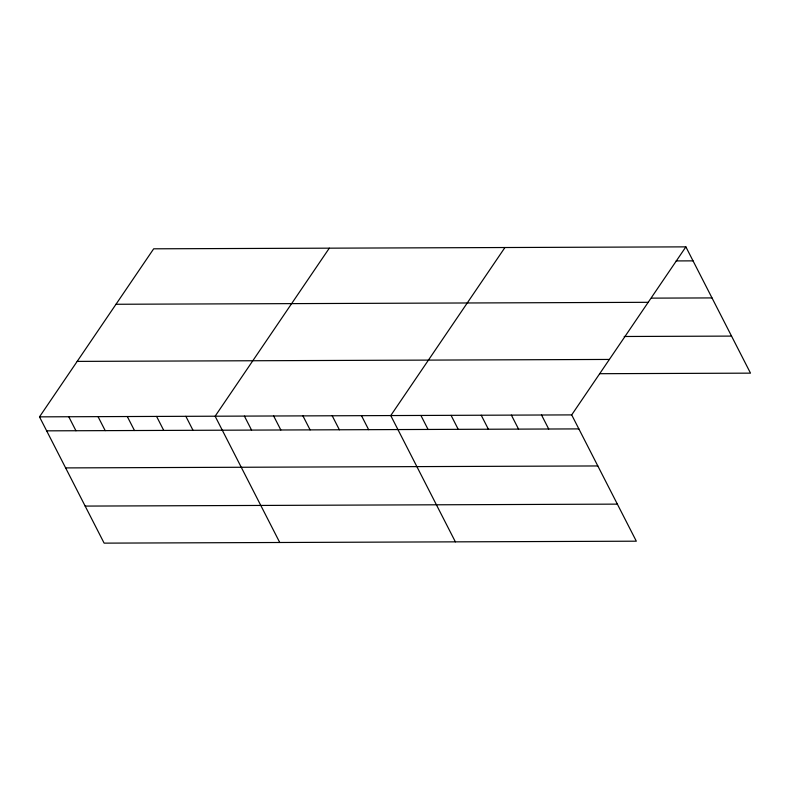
<?xml version="1.0" encoding="UTF-8"?>
<svg xmlns="http://www.w3.org/2000/svg" width="790" height="790" viewBox="0 0 790 790"><rect width="100%" height="100%" fill="white"/><g stroke="black" fill="none" stroke-linecap="round" stroke-linejoin="round"><path stroke-width="1.19" d="M685.878 246.865L571.693 414.898L636.325 541.189L104.122 543.135L39.5 416.853L153.675 248.811L685.878 246.865L750.5 373.147L599.709 373.7M329.302 248.169L215.127 416.202L279.749 542.493M504.929 247.527L390.754 415.56L455.376 541.851M676.151 260.927L693.037 260.858M651.681 298.136L711.997 297.919M116.002 304.269L648.195 302.313M624.179 336.491L731.54 336.096M77.183 361.395L609.376 359.44M39.5 416.853L571.693 414.898M46.669 430.846L578.863 428.901M65.629 467.907L597.823 465.952M85.162 506.084L617.365 504.129M541.535 415.007L548.704 429.01M511.387 415.115L518.546 429.118M481.228 415.224L488.388 429.227M451.07 415.343L458.23 429.335M420.912 415.451L428.071 429.454M361.484 415.668L368.644 429.671M332.205 415.777L339.374 429.78M302.935 415.886L310.105 429.879M273.666 415.994L280.835 429.987M244.396 416.093L251.566 430.096M185.857 416.31L193.017 430.313M156.588 416.419L163.747 430.422M127.308 416.528L134.478 430.53M98.039 416.636L105.208 430.639M68.77 416.745L75.939 430.748"/></g></svg>
